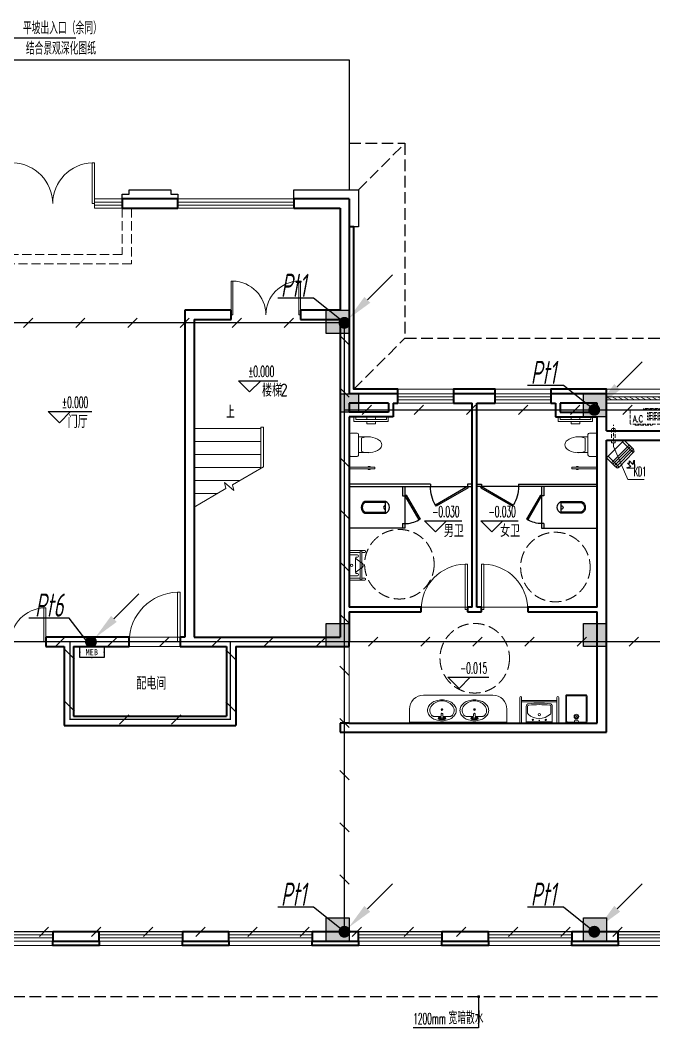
# Model space of a CAD drawing. Extents: x 491024 to 1725648, y 860327 to 1705161.
# Drawn here: x 891629 to 905302, y 1135584 to 1157312 of the extents above; entities that cross this region are included whole.
import ezdxf
from ezdxf.enums import TextEntityAlignment as Align

# ---------------------------------------------------------------- set-up
doc = ezdxf.new("R2010")
doc.units = 0
doc.header["$LTSCALE"] = 1000
doc.header["$MEASUREMENT"] = 0
for name, pattern in [('__DASH', [0.35, 0.25, -0.1]), ('CENTER2', [1.125, 0.75, -0.125, 0.125, -0.125]), ('DASH', [0.35, 0.25, -0.1]), ('HIDDEN', [0.375, 0.25, -0.125])]:
    doc.linetypes.add(name, pattern=pattern)
for name, color, linetype in [('!!电气', 1, 'Continuous'), ('1-照明设备', 3, 'Continuous'), ('A-AC', 8, 'Continuous'), ('A-EQPM-MECH', 8, 'Continuous'), ('DIM-照明', 3, 'Continuous'), ('DIM_ELEV', 8, 'Continuous'), ('DIM_LEAD', 8, 'Continuous'), ('DIM_SYMB', 8, 'Continuous'), ('LWIRE', 4, 'Continuous'), ('PUB_TEXT', 8, 'Continuous'), ('S-COLU-HATCH', 8, 'Continuous'), ('S-COLU-LINE1', 8, 'Continuous'), ('SHTLN', 4, 'Continuous'), ('WIRE-接地', 2, 'Continuous'), ('卫生间', 8, 'Continuous'), ('平面线脚', 8, 'Continuous'), ('洁具', 8, 'Continuous')]:
    doc.layers.add(name, color=color, linetype=linetype)
for name, color, linetype, lineweight in [('LVTRY', 8, 'Continuous', 13), ('STAIR', 8, 'Continuous', 18), ('WALL', 8, 'Continuous', 40), ('WINDOW', 8, 'Continuous', 15), ('平面-看线', 8, 'Continuous', 15), ('平面-空调室内机', 8, 'Continuous', 9), ('平面-空调预留孔', 8, 'Continuous', 15)]:
    doc.layers.add(name, color=color, linetype=linetype, lineweight=lineweight)
doc.styles.add('_TCH_DIM', font='SIMPLEX.shx', dxfattribs={"width": 0.7, "bigfont": 'GBCBIG.shx'})
doc.styles.add('_TCH_LABEL', font='simhei.ttf')
doc.styles.add('_TEL_DIM', font='SIMPLEX', dxfattribs={"width": 0.8, "height": 3.5, "bigfont": 'HZTXT'})
doc.styles.add('DIM_FONT', font='SIMPLEX.shx', dxfattribs={"width": 0.56})
doc.styles.add('HZTXT', font='gbeitc.shx', dxfattribs={"width": 0.8, "height": 400, "bigfont": 'hztxt.shx'})
doc.styles.get("Standard").update_dxf_attribs({"font": 'gbenor.shx', "bigfont": 'gbcbig.shx'})

# ---------------------------------------------------------------- blocks, each defined once
blk = doc.blocks.new('A$C752800CC')
at = {"layer": 'LVTRY'}
for p, q in [((380, 0), (820, 0)), ((1082, 0), (1082, -549)), ((1122, 0), (1122, -549)), ((0, -100), (95, -100)), ((0, -140), (55, -140)), ((55, -140), (55, -800)), ((95, -100), (95, -840)), ((350, -170), (350, -30)), ((820, -200), (380, -200)), ((430, -200), (430, -430)), ((770, -200), (770, -430)), ((850, -30), (850, -170)), ((0, -377), (55, -377)), ((95, -377), (150, -377)), ((150, -377), (150, -562)), ((740, -260), (460, -260)), ((1072, -409), (1082, -409)), ((1072, -409), (1072, -449)), ((1122, -409), (1132, -409)), ((1132, -409), (1132, -449)), ((0, -562), (55, -562)), ((95, -562), (150, -562)), ((1072, -449), (1082, -449)), ((1082, -549), (1122, -549)), ((1122, -449), (1132, -449)), ((0, -800), (55, -800)), ((0, -840), (95, -840))]:
    blk.add_line(p, q, dxfattribs=at)
for centre, radius, start, end in [((380, -30), 30, 90, 180), ((820, -30), 30, 0, 90), ((380, -170), 30, 180, 270), ((820, -170), 30, 270, 0), ((827, -412), 398, 157.4505, 216.6381), ((373, -412), 398, 323.3619, 22.5495), ((600, -589), 110, 213.4509, 326.5491)]:
    blk.add_arc(centre, radius, start, end, dxfattribs=at)
at = {"layer": 'LVTRY', "style": 'DIM_FONT', "text_generation_flag": 4, "width": 0.8, "flags": 9}
for tag in ['YSIZE', 'XSIZE']:
    blk.add_attdef(tag, (600, 0), '', height=0.5, rotation=180, dxfattribs=at)
blk = doc.blocks.new('BFBFGBVDVD')
at = {"layer": '洁具', "color": 1}
for p, q in [((1180497, 1092194), (1180597, 1092194)), ((1183147, 1092144), (1180497, 1092144)), ((1180582, 1092118), (1180597, 1092144)), ((1180582, 1092118), (1181275, 1091718)), ((1180597, 1092194), (1180597, 1092144)), ((1180597, 1092144), (1181290, 1091744)), ((1181397, 1092194), (1181397, 1092144)), ((1181397, 1092194), (1183147, 1092194)), ((1181275, 1091718), (1181290, 1091744))]:
    blk.add_line(p, q, dxfattribs=at)
blk.add_arc((1180597, 1092144), 800, 330, 0, dxfattribs=at)
at = {"ltscale": 0.5, "rotation": 270}
blk.add_blockref('A$C752800CC', (1183147, 1093644), dxfattribs=at)
blk = doc.blocks.new('cssd')
at = {"layer": '洁具', "color": 1}
for p, q in [((8184438, -430268), (8184958, -429968)), ((8184958, -429968), (8184973, -429994)), ((8184453, -430294), (8184973, -429994)), ((8184253, -431494), (8184253, -430294)), ((8184253, -430294), (8185153, -430294)), ((8184253, -430344), (8184453, -430344)), ((8184438, -430268), (8184453, -430294)), ((8184453, -430344), (8184453, -430294)), ((8185053, -430344), (8185053, -430294)), ((8185053, -430344), (8185153, -430344)), ((8185153, -430294), (8185153, -431494)), ((8184578, -430710), (8184578, -431162)), ((8184808, -430715), (8184598, -430715)), ((8184598, -430715), (8184598, -431156)), ((8184808, -431156), (8184808, -430715)), ((8184828, -431162), (8184828, -430710)), ((8184253, -431494), (8185153, -431494))]:
    blk.add_line(p, q, dxfattribs=at)
for centre, radius, start, end in [((8184453, -430294), 600, 0, 30), ((8184703, -430762), 135, 22.3551, 157.6449), ((8184703, -430715), 40, 180, 0), ((8184703, -431094), 142, 208.5105, 331.4895), ((8184703, -431094), 122, 210.8078, 329.1922)]:
    blk.add_arc(centre, radius, start, end, dxfattribs=at)
blk = doc.blocks.new('FGFGFNBFNB')
at = {"layer": '洁具', "color": 1}
for p, q in [((1179497, 1092194), (1177797, 1092194)), ((1177797, 1092144), (1180397, 1092144)), ((1179497, 1092194), (1179497, 1092144)), ((1180297, 1092144), (1179604, 1091744)), ((1180312, 1092118), (1179619, 1091718)), ((1180297, 1092194), (1180297, 1092144)), ((1180397, 1092194), (1180297, 1092194)), ((1180312, 1092118), (1180297, 1092144)), ((1179619, 1091718), (1179604, 1091744))]:
    blk.add_line(p, q, dxfattribs=at)
blk.add_arc((1180297, 1092144), 800, 180, 210, dxfattribs=at)
at = {"ltscale": 0.5, "xscale": -1, "rotation": 90}
blk.add_blockref('A$C752800CC', (1177797, 1093644), dxfattribs=at)
blk = doc.blocks.new('小便斗_01')
for p, q in [((175, 225), (0, 225)), ((0, 225), (0, -225)), ((137.5, -150), (137.5, 150)), ((150, 175), (175, 175)), ((287.5, 37.5), (150, 137.5)), ((150, -137.5), (287.5, -37.5)), ((175, -175), (150, -175)), ((0, -225), (175, -225))]:
    blk.add_line(p, q)
blk.add_circle((50, 0), 25)
for centre, radius, start, end in [((175, 200), 25, 270, 90), ((156.25, 156.25), 19.76, 108.434949, 251.565051), ((237.5, 0), 62.5, 323.130102, 36.869898), ((156.25, -156.25), 19.76, 108.434949, 251.565051), ((175, -200), 25, 270, 90)]:
    blk.add_arc(centre, radius, start, end)
blk = doc.blocks.new('A$C58953B22')
at = {"layer": 'LVTRY'}
for p, q in [((-332, 320, 0), (0, 320)), ((-332, 280, 0), (-269, 280, 0)), ((-269, -305, 0), (-269, 305, 0)), ((-234, 305, 0), (-234, -305, 0)), ((-234, 280, 0), (0, 280)), ((-332, -280, 0), (-269, -280, 0)), ((-332, -320, 0), (0, -320)), ((-234, -280, 0), (0, -280))]:
    blk.add_line(p, q, dxfattribs=at)
for centre, radius, start, end in [((-332, 300, 0), 20, 89.9994, 269.9994), ((-252, 302, 0), 17.7, 8.7974, 171.2026), ((-332, -300, 0), 20, 89.9994, 269.9994), ((-252, -302, 0), 17.7, 188.7974, 351.2026)]:
    blk.add_arc(centre, radius, start, end, dxfattribs=at)
at = {"layer": 'LVTRY', "xscale": -1}
blk.add_blockref('小便斗_01', (0, 0), dxfattribs=at)
blk = doc.blocks.new('_LV1')
for p, q in [((-280, 0), (280, 0)), ((-280, 0), (-280, -361)), ((280, 0), (280, -361)), ((-280, -29), (280, -29)), ((-251, -356), (-251, -214)), ((0, -29), (-90, -29)), ((-90, -29), (90, -29)), ((251, -356), (251, -215))]:
    blk.add_line(p, q)
for centre, radius in [((-139, -69), 15), ((1, -182), 24.9), ((0, -57), 8), ((139, -69), 15)]:
    blk.add_circle(centre, radius)
for centre, radius, start, end in [((-223, -214), 28, 133.1543, 180), ((0, -452), 354, 46.7581, 133.1543), ((223, -215), 28, 0, 46.7581), ((-224, -361), 56, 180, 263.481), ((-223, -356), 28, 180, 263.4984), ((0, 1600), 2029, 263.481, 276.519), ((0, 1600), 1997, 263.4984, 276.5122), ((223, -356), 28, 276.5122, 0), ((224, -361), 56, 276.519, 0)]:
    blk.add_arc(centre, radius, start, end)
blk = doc.blocks.new('A$C549C535F')
at = {"layer": 'LVTRY'}
for p, q in [((0, 0), (-550, 0)), ((0, -40), (-550, -40)), ((-485, -800), (-485, -40)), ((-455, -800), (-455, -40)), ((0, -800), (-550, -800)), ((0, -840), (-550, -840))]:
    blk.add_line(p, q, dxfattribs=at)
for centre in [(-550, -20), (-550, -820)]:
    blk.add_arc(centre, 20, 89.9994, 269.9994, dxfattribs=at)
at = {"layer": 'LVTRY', "extrusion": (0, 0, -1), "zscale": -1, "rotation": 90}
blk.add_blockref('_LV1', (0, -420), dxfattribs=at)
blk = doc.blocks.new('QER5Y5WE3')
for p, q in [((-194, 188), (-1, 388)), ((72, 389), (-156, 153)), ((292, -73), (-90, 296)), ((321, -43), (-61, 326)), ((360, -17), (-29, 359)), ((389, 14), (0, 389)), ((72, 389), (387, 86)), ((236, 408), (404, 419)), ((326, 383), (236, 408)), ((326, 383), (253, 308)), ((297, 307), (253, 308)), ((299, 264), (297, 307)), ((372, 340), (299, 264)), ((399, 251), (372, 340)), ((399, 251), (404, 419)), ((194, -188), (-194, 188)), ((387, 86), (159, -151)), ((388, 13), (194, -188))]:
    blk.add_line(p, q)
for centre, start, end in [((36, 352), 46.0154, 136.0154), ((351, 49), 316.0154, 46.0154)]:
    blk.add_arc(centre, 51.3, start, end)
blk = doc.blocks.new('gsergvr')
at = {"layer": '平面-空调预留孔', "linetype": 'DASH', "ltscale": 0.3}
for p, q in [((34075, 17176), (34075, 17166)), ((34448, 17166), (34448, 17176)), ((34085, 17156), (34438, 17156))]:
    blk.add_line(p, q, dxfattribs=at)
blk.add_lwpolyline([(34729, 17176), (33989, 17176, -0.414214), (33969, 17196), (33969, 17466, -0.414214), (33989, 17486), (34729, 17486, -0.414214), (34749, 17466), (34749, 17196, -0.414214)], format="xyb", close=True, dxfattribs=at)
for points in [[(34679, 17515), (34260, 17515), (34260, 17500), (34679, 17500)], [(34658, 17428), (34343, 17428), (34343, 17399), (34658, 17399)], [(34658, 17362), (34343, 17362), (34343, 17333), (34658, 17333)], [(34658, 17296), (34343, 17296), (34343, 17267), (34658, 17267)]]:
    blk.add_lwpolyline(points, close=True, dxfattribs=at)
for centre, start, end in [((34085, 17166), 180, 270), ((34438, 17166), 270, 0)]:
    blk.add_arc(centre, 10, start, end, dxfattribs=at)
at = {"layer": '平面-空调预留孔', "linetype": 'DASH', "ltscale": 0.3, "style": '_TCH_DIM', "width": 0.705882}
blk.add_text('A.C', height=146.9, dxfattribs=at).set_placement((34028, 17216))
blk = doc.blocks.new('dongkong')
at = {"layer": '平面-空调预留孔', "linetype": 'HIDDEN', "ltscale": 0.3}
for p, q in [((-603836, 210821), (-603836, 210511)), ((-603836, 210821), (-603756, 210821)), ((-603796, 210900), (-603796, 210431)), ((-603756, 210821), (-603756, 210511))]:
    blk.add_line(p, q, dxfattribs=at)
blk.add_lwpolyline([(-603756, 210511), (-603836, 210511)], dxfattribs=at)
blk = doc.blocks.new('rewerwer')
at = {"layer": 'S-COLU-HATCH'}
h = blk.add_hatch(color=256, dxfattribs=at)
h.dxf.hatch_style = 1
h.paths.add_polyline_path([(1326788, 1151056), (1327288, 1151056), (1327288, 1150556), (1326788, 1150556)])
h = blk.add_hatch(color=256, dxfattribs=at)
h.dxf.hatch_style = 1
h.paths.add_polyline_path([(1327088, 1149256), (1327488, 1149256), (1327488, 1148856), (1327088, 1148856)])
h = blk.add_hatch(color=256, dxfattribs=at)
h.dxf.hatch_style = 1
h.paths.add_polyline_path([(1332338, 1149256), (1332838, 1149256), (1332838, 1148756), (1332338, 1148756)])
h = blk.add_hatch(color=256, dxfattribs=at)
h.dxf.hatch_style = 1
h.paths.add_polyline_path([(1326788, 1144306), (1327288, 1144306), (1327288, 1143806), (1326788, 1143806)])
h = blk.add_hatch(color=256, dxfattribs=at)
h.dxf.hatch_style = 1
h.paths.add_polyline_path([(1326788, 1144306), (1327288, 1144306), (1327288, 1143806), (1326788, 1143806)])
h = blk.add_hatch(color=256, dxfattribs=at)
h.dxf.hatch_style = 1
h.paths.add_polyline_path([(1332338, 1144306), (1332838, 1144306), (1332838, 1143806), (1332338, 1143806)])
h = blk.add_hatch(color=256, dxfattribs=at)
h.dxf.hatch_style = 1
h.paths.add_polyline_path([(1326788, 1137956), (1327288, 1137956), (1327288, 1137456), (1326788, 1137456)])
h = blk.add_hatch(color=256, dxfattribs=at)
h.dxf.hatch_style = 1
h.paths.add_polyline_path([(1332338, 1137956), (1332838, 1137956), (1332838, 1137456), (1332338, 1137456)])
at = {"layer": 'S-COLU-LINE1'}
for points in [[(1326788, 1151056), (1327288, 1151056), (1327288, 1150556), (1326788, 1150556)], [(1327088, 1149256), (1327488, 1149256), (1327488, 1148856), (1327088, 1148856)], [(1332338, 1149256), (1332838, 1149256), (1332838, 1148756), (1332338, 1148756)], [(1326788, 1144306), (1327288, 1144306), (1327288, 1143806), (1326788, 1143806)], [(1326788, 1144306), (1327288, 1144306), (1327288, 1143806), (1326788, 1143806)], [(1332338, 1144306), (1332838, 1144306), (1332838, 1143806), (1332338, 1143806)], [(1326788, 1137956), (1327288, 1137956), (1327288, 1137456), (1326788, 1137456)], [(1332338, 1137956), (1332838, 1137956), (1332838, 1137456), (1332338, 1137456)]]:
    blk.add_lwpolyline(points, close=True, dxfattribs=at)
blk = doc.blocks.new('$DorLib2D$00000002')
for p, q in [((-0.5, 0), (-0.5, 0.4875)), ((-0.475, 0.4875), (-0.5, 0.4875)), ((-0.475, 0), (-0.475, 0.4875)), ((0.475, 0), (0.475, 0.4875)), ((0.475, 0.4875), (0.5, 0.4875)), ((0.5, 0), (0.5, 0.4875)), ((-0.5, 0), (-0.475, 0)), ((0.5, 0), (0.475, 0))]:
    blk.add_line(p, q)
at = {"lineweight": 13}
for centre, start, end in [((-0.4875, 0), 0, 88.53072), ((0.4875, 0), 91.46928, 180)]:
    blk.add_arc(centre, 0.4875, start, end, dxfattribs=at)
blk = doc.blocks.new('$WINLIB2D$00000001')
at = {"color": 0}
for points in [[(-0.5, 0.5), (-0.5, -0.5)], [(-0.5, 0.5), (0.5, 0.5)], [(0.5, -0.5), (0.5, 0.5)], [(0.5, 0.1667), (-0.5, 0.1667)], [(0.5, -0.1667), (-0.5, -0.1667)], [(-0.5, -0.5), (0.5, -0.5)]]:
    blk.add_lwpolyline(points, dxfattribs=at)
blk = doc.blocks.new('$DorLib2D$00000001')
for p, q in [((0.45, 0.975), (0.5, 0.975)), ((0.45, 0), (0.45, 0.975)), ((0.5, 0), (0.5, 0.975)), ((0.5, 0), (0.45, 0))]:
    blk.add_line(p, q)
at = {"lineweight": 13}
blk.add_arc((0.475, 0), 0.975, 91.4693, 180, dxfattribs=at)
blk = doc.blocks.new('$WINLIB2D$00000039')
at = {"color": 0}
for points in [[(-0.5, 0.5), (-0.5, -0.5)], [(0.5, 0.5), (-0.5, 0.5)], [(0.5, -0.5), (0.5, 0.5)], [(-0.5, 0.167), (0.5, 0.167)], [(-0.384, -0.167), (-0.448, 0.167)], [(-0.316, -0.167), (-0.38, 0.167)], [(-0.248, -0.167), (-0.312, 0.167)], [(-0.18, -0.167), (-0.244, 0.167)], [(-0.112, -0.167), (-0.176, 0.167)], [(-0.044, -0.167), (-0.108, 0.167)], [(0.024, -0.167), (-0.04, 0.167)], [(0.092, -0.167), (0.028, 0.167)], [(0.16, -0.167), (0.096, 0.167)], [(0.228, -0.167), (0.164, 0.167)], [(0.296, -0.167), (0.232, 0.167)], [(0.364, -0.167), (0.3, 0.167)], [(0.432, -0.167), (0.368, 0.167)], [(0.5, -0.167), (0.436, 0.167)], [(-0.452, -0.167), (-0.5, 0.084)], [(-0.5, -0.167), (0.5, -0.167)], [(0.5, -0.5), (-0.5, -0.5)]]:
    blk.add_lwpolyline(points, dxfattribs=at)
blk = doc.blocks.new('$lvtry$00000187')
at = {"color": 0}
for p, q in [((-285, -420, 0), (-285, -40, 0)), ((-265, -20, 0), (265, -20, 0)), ((285, -180, 0), (245, -198, 0)), ((245, -198, 0), (245, -263, 0)), ((285, -40, 0), (285, -420, 0)), ((245, -263, 0), (285, -280, 0)), ((265, -440, 0), (-265, -440, 0))]:
    blk.add_line(p, q, dxfattribs=at)
at = {"color": 0, "elevation": 0}
blk.add_lwpolyline([(305, -430, -0.414214), (275, -460), (-275, -460, -0.414214), (-305, -430), (-305, -30, -0.414214), (-275, 0), (275, 0, -0.414214), (305, -30)], format="xyb", close=True, dxfattribs=at)
at = {"color": 0}
for radius in [50, 32.5]:
    blk.add_circle((165, -230, 0), radius, dxfattribs=at)
for centre, start, end in [((-265, -40, 0), 90, 180), ((265, -40, 0), 0, 90), ((-265, -420, 0), 180, 270), ((265, -420, 0), 270, 0)]:
    blk.add_arc(centre, 20, start, end, dxfattribs=at)
for p in [(0, 0, 0), (165, -230, 0)]:
    blk.add_point(p, dxfattribs=at)
blk = doc.blocks.new('$lvtry$00000196')
at = {"color": 0}
for points in [[(219, -385, 0.106486), (289, -308, 0.130324), (310, -225, 0.130324), (289, -143, 0.106486), (219, -66, 0.084172), (123, -18, 0.073176), (0, 0, 0.073176), (-123, -18, 0.084172), (-219, -66, 0.106486), (-289, -143, 0.130324), (-310, -225, 0.130324), (-289, -308, 0.106486), (-219, -385, 0.084172), (-123, -433, 0.073176), (0, -451, 0.073176), (123, -433, 0.084172)], [(-22, -44), (-17, -142, 1), (21, -142), (26, -44, 0.493794)]]:
    blk.add_lwpolyline(points, format="xyb", close=True, dxfattribs=at)
for points in [[(-218, -329, -0.467303), (-199, -103, -0.154885), (-179, -96), (-17, -96, -0.154885)], [(21, -96), (183, -96, -0.154885), (203, -103, -0.467303), (222, -329, -0.210278), (2, -430, -0.210278), (-218, -329, -0.467303)]]:
    blk.add_lwpolyline(points, format="xyb", dxfattribs=at)
for points in [[(-52, -25), (56, -25)], [(-52, -78), (-20, -78)], [(24, -78), (56, -78)]]:
    blk.add_lwpolyline(points, dxfattribs=at)
for centre, radius in [((-52, -52), 19.4), ((-52, -52), 12.6), ((56, -52), 19.4), ((56, -52), 12.6), ((2, -241), 19.7), ((2, -241), 14.7)]:
    blk.add_circle(centre, radius, dxfattribs=at)
for centre, start, end in [((-52, -52), 90, 270), ((56, -52), 270, 90)]:
    blk.add_arc(centre, 26.5, start, end, dxfattribs=at)
for p in [(2, -62), (2, -241)]:
    blk.add_point(p, dxfattribs=at)
blk = doc.blocks.new('SDFSDFGSDFGSDFHG')
at = {"layer": 'A-EQPM-MECH', "color": 8}
blk.add_lwpolyline([(1293087.7, 1153656.1), (1293087.7, 1156456.1), (1327287.7, 1156456.1), (1327287.7, 1153656.1)], dxfattribs=at)
at = {"layer": 'DIM_ELEV', "color": 8}
for p, q in [((1325137.1, 1149297.8), (1324897.1, 1149537.8)), ((1324897.1, 1149537.8), (1325745.4, 1149537.8)), ((1325137.1, 1149297.8), (1325377.1, 1149537.8)), ((1321033.9, 1148630.9), (1320793.9, 1148870.9)), ((1320793.9, 1148870.9), (1321729.2, 1148870.9)), ((1321033.9, 1148630.9), (1321273.9, 1148870.9)), ((1329147.4, 1146277), (1328907.4, 1146517)), ((1328907.4, 1146517), (1329718.9, 1146517)), ((1329147.4, 1146277), (1329387.4, 1146517)), ((1330363.3, 1146277), (1330123.3, 1146517)), ((1330123.3, 1146517), (1330934.7, 1146517)), ((1330363.3, 1146277), (1330603.3, 1146517)), ((1329654.9, 1142903.1), (1329414.9, 1143143.1)), ((1329414.9, 1143143.1), (1330297.4, 1143143.1)), ((1329654.9, 1142903.1), (1329894.9, 1143143.1))]:
    blk.add_line(p, q, dxfattribs=at)
at = {"layer": 'DIM_LEAD', "color": 8}
for p, q in [((1319973.9, 1156928.3), (1321386.9, 1156928.3)), ((1330079, 1136256.1), (1330079, 1135583.9)), ((1330079, 1136256.1), (1330079, 1135583.9)), ((1330079, 1136256.1), (1330079, 1135583.9)), ((1330079, 1136256.1), (1330079, 1135583.9)), ((1330079, 1135583.9), (1328666.1, 1135583.9))]:
    blk.add_line(p, q, dxfattribs=at)
at = {"layer": 'DIM_LEAD', "color": 8, "const_width": 32}
blk.add_lwpolyline([(1330079, 1136272.1, 1), (1330079, 1136240.1, 1)], format="xyb", close=True, dxfattribs=at)
blk.add_lwpolyline([(1330079, 1136272.1, 1), (1330079, 1136240.1, 1)], format="xyb", close=True, dxfattribs=at)
blk.add_lwpolyline([(1330079, 1136272.1, 1), (1330079, 1136240.1, 1)], format="xyb", close=True, dxfattribs=at)
blk.add_lwpolyline([(1330079, 1136272.1, 1), (1330079, 1136240.1, 1)], format="xyb", close=True, dxfattribs=at)
at = {"layer": 'DIM_SYMB', "color": 8}
blk.add_lwpolyline([(1324687.7, 1148646.1, 0, 0, 0), (1324687.7, 1147626.1, 64, 0, 0), (1324687.7, 1147386.1, 0, 0, 0)], format="xyseb", dxfattribs=at)
at = {"layer": 'LVTRY', "color": 8}
blk.add_lwpolyline([(1330687.7, 1142156.1), (1328587.7, 1142156.1), (1328587.7, 1142456.1, -0.4142136), (1328887.7, 1142756.1), (1330387.7, 1142756.1, -0.4142136), (1330687.7, 1142456.1)], format="xyb", close=True, dxfattribs=at)
blk.add_lwpolyline([(1330687.7, 1142156.1), (1328587.7, 1142156.1), (1328587.7, 1142176.1), (1330687.7, 1142176.1)], close=True, dxfattribs=at)
at = {"layer": 'STAIR', "color": 8}
for p, q in [((1325377.7, 1148536.1), (1325377.7, 1147644.5)), ((1325437.7, 1148536.1), (1325377.7, 1148536.1)), ((1325437.7, 1148536.1), (1325437.7, 1147679.2)), ((1323937.7, 1148506.1), (1323937.7, 1146813.1)), ((1325377.7, 1148506.1), (1323937.7, 1148506.1)), ((1325437.7, 1148506.1), (1325437.7, 1147679.2)), ((1325377.7, 1148226.1), (1323937.7, 1148226.1)), ((1325377.7, 1147946.1), (1323937.7, 1147946.1)), ((1325377.7, 1147666.1), (1323937.7, 1147666.1)), ((1324765.5, 1147291.1), (1325437.7, 1147679.2)), ((1324930.2, 1147386.1), (1323937.7, 1147386.1)), ((1324627.2, 1147211.2), (1324592.2, 1147341.6)), ((1324592.2, 1147341.6), (1324798.3, 1147168.7)), ((1324798.3, 1147168.7), (1324765.5, 1147291.1)), ((1323937.7, 1146813.1), (1324627.2, 1147211.2)), ((1324445.2, 1147106.1), (1323937.7, 1147106.1)), ((1323960.2, 1146826.1), (1323937.7, 1146826.1))]:
    blk.add_line(p, q, dxfattribs=at)
at = {"layer": 'STAIR', "color": 8, "linetype": '__DASH'}
for centre in [(1328368.4, 1145580), (1331734.4, 1145519.7), (1329994.4, 1143552.9)]:
    blk.add_circle(centre, 750, dxfattribs=at)
at = {"layer": 'WALL', "color": 8}
for p, q in [((1323587.7, 1153456.1), (1322387.7, 1153456.1)), ((1322387.7, 1153456.1), (1322387.7, 1153256.1)), ((1323587.7, 1153256.1), (1323587.7, 1153456.1)), ((1327287.7, 1153456.1), (1326087.7, 1153456.1)), ((1326087.7, 1153456.1), (1326087.7, 1153256.1)), ((1327287.7, 1153456.1), (1327287.7, 1150956.1)), ((1322387.7, 1153256.1), (1323587.7, 1153256.1)), ((1326087.7, 1153256.1), (1327087.7, 1153256.1)), ((1327087.7, 1153256.1), (1327087.7, 1151056.1)), ((1323737.7, 1151056.1), (1323737.7, 1144006.1)), ((1324737.7, 1151056.1), (1323737.7, 1151056.1)), ((1324737.7, 1150856.1), (1324737.7, 1151056.1)), ((1327087.7, 1151056.1), (1326237.7, 1151056.1)), ((1326237.7, 1151056.1), (1326237.7, 1150856.1)), ((1327287.7, 1150956.1), (1327287.7, 1149256.1)), ((1323937.7, 1150856.1), (1323937.7, 1144006.1)), ((1323937.7, 1150856.1), (1324737.7, 1150856.1)), ((1326237.7, 1150856.1), (1327087.7, 1150856.1)), ((1327087.7, 1150856.1), (1327087.7, 1149156.1)), ((1328137.2, 1149256.1), (1327287.7, 1149256.1)), ((1328337.2, 1149256.1), (1328137.2, 1149256.1)), ((1328337.2, 1149056.1), (1328337.2, 1149256.1)), ((1330037.7, 1149256.1), (1329537.2, 1149256.1)), ((1329537.2, 1149256.1), (1329537.2, 1149056.1)), ((1330437.7, 1149256.1), (1330037.7, 1149256.1)), ((1330437.7, 1149056.1), (1330437.7, 1149256.1)), ((1331838.1, 1149256.1), (1331637.7, 1149256.1)), ((1331637.7, 1149256.1), (1331637.7, 1149056.1)), ((1332737.7, 1149256.1), (1331838.1, 1149256.1)), ((1332837.7, 1149256.1), (1332737.7, 1149256.1)), ((1332837.7, 1149056.1), (1332837.7, 1149256.1)), ((1327087.7, 1149156.1), (1327087.7, 1148856.1)), ((1327287.7, 1149056.1), (1327287.7, 1148856.1)), ((1328137.2, 1149056.1), (1327287.7, 1149056.1)), ((1328137.2, 1149056.1), (1328137.2, 1148856.1)), ((1328237.2, 1149056.1), (1328337.2, 1149056.1)), ((1328237.2, 1149056.1), (1328237.2, 1148756.1)), ((1329537.2, 1149056.1), (1329937.7, 1149056.1)), ((1329937.7, 1144656.1), (1329937.7, 1149056.1)), ((1330037.7, 1144656.1), (1330037.7, 1149056.1)), ((1330037.7, 1149056.1), (1330437.7, 1149056.1)), ((1331637.7, 1149056.1), (1331738.1, 1149056.1)), ((1331738.1, 1149056.1), (1331738.1, 1148756.1)), ((1331838.1, 1149056.1), (1331838.1, 1148856.1)), ((1332637.7, 1149056.1), (1331838.1, 1149056.1)), ((1332637.7, 1148856.1), (1332637.7, 1149056.1)), ((1332837.7, 1148856.1), (1332837.7, 1149056.1)), ((1327087.7, 1148856.1), (1327087.7, 1144656.1)), ((1328137.2, 1148856.1), (1327287.7, 1148856.1)), ((1327287.7, 1148756.1), (1327287.7, 1144656.1)), ((1328237.2, 1148756.1), (1327287.7, 1148756.1)), ((1331738.1, 1148756.1), (1332637.7, 1148756.1)), ((1331838.1, 1148856.1), (1332637.7, 1148856.1)), ((1332637.7, 1148356.1), (1332637.7, 1148756.1)), ((1332837.7, 1148456.1), (1332837.7, 1148856.1)), ((1332637.7, 1144656.1), (1332637.7, 1148356.1)), ((1332837.7, 1148456.1), (1334637.7, 1148456.1)), ((1332837.7, 1144656.1), (1332837.7, 1148256.1)), ((1332837.7, 1148256.1), (1334837.7, 1148256.1)), ((1327087.7, 1144656.1), (1327087.7, 1144006.1)), ((1328837.7, 1144656.1), (1327287.7, 1144656.1)), ((1328837.7, 1144556.1), (1328837.7, 1144656.1)), ((1329937.7, 1144656.1), (1329837.7, 1144656.1)), ((1329837.7, 1144656.1), (1329837.7, 1144556.1)), ((1330137.7, 1144656.1), (1330037.7, 1144656.1)), ((1330137.7, 1144556.1), (1330137.7, 1144656.1)), ((1332637.7, 1144656.1), (1331137.7, 1144656.1)), ((1331137.7, 1144656.1), (1331137.7, 1144556.1)), ((1332837.7, 1141956.1), (1332837.7, 1144656.1)), ((1327287.7, 1144556.1), (1328837.7, 1144556.1)), ((1327287.7, 1144556.1), (1327287.7, 1143906.1)), ((1329837.7, 1144556.1), (1330037.7, 1144556.1)), ((1330037.7, 1144556.1), (1330137.7, 1144556.1)), ((1331137.7, 1144556.1), (1332637.7, 1144556.1)), ((1332637.7, 1142156.1), (1332637.7, 1144556.1)), ((1321237.7, 1144006.1), (1320738.1, 1144006.1)), ((1320738.1, 1144006.1), (1320738.1, 1143806.1)), ((1322537.7, 1144006.1), (1321237.7, 1144006.1)), ((1322537.7, 1143806.1), (1322537.7, 1144006.1)), ((1323737.7, 1144006.1), (1323637.7, 1144006.1)), ((1323637.7, 1144006.1), (1323637.7, 1143806.1)), ((1323937.7, 1144006.1), (1324737.7, 1144006.1)), ((1324737.7, 1144006.1), (1327087.7, 1144006.1)), ((1320738.1, 1143806.1), (1321137.7, 1143806.1)), ((1321137.7, 1143806.1), (1321137.7, 1142106.1)), ((1321337.7, 1143806.1), (1321337.7, 1142306.1)), ((1321337.7, 1143806.1), (1322537.7, 1143806.1)), ((1323637.7, 1143806.1), (1323837.7, 1143806.1)), ((1323837.7, 1143806.1), (1324637.7, 1143806.1)), ((1324637.7, 1143806.1), (1324637.7, 1142306.1)), ((1324837.7, 1143806.1), (1324837.7, 1142106.1)), ((1324837.7, 1143806.1), (1327087.7, 1143806.1)), ((1327087.7, 1143806.1), (1327287.7, 1143806.1)), ((1327287.7, 1143806.1), (1327287.7, 1143906.1)), ((1321337.7, 1142306.1), (1324637.7, 1142306.1)), ((1321137.7, 1142106.1), (1324837.7, 1142106.1)), ((1327287.7, 1142156.1), (1327087.7, 1142156.1)), ((1327087.7, 1142156.1), (1327087.7, 1141956.1)), ((1327287.7, 1142156.1), (1332637.7, 1142156.1)), ((1327087.7, 1141956.1), (1332837.7, 1141956.1)), ((1321887.7, 1137656.1), (1320887.7, 1137656.1)), ((1320887.7, 1137656.1), (1320887.7, 1137456.1)), ((1320887.7, 1137456.1), (1321887.7, 1137456.1)), ((1321887.7, 1137456.1), (1321887.7, 1137656.1)), ((1324687.7, 1137656.1), (1323687.7, 1137656.1)), ((1323687.7, 1137656.1), (1323687.7, 1137456.1)), ((1323687.7, 1137456.1), (1324687.7, 1137456.1)), ((1324687.7, 1137456.1), (1324687.7, 1137656.1)), ((1327487.7, 1137656.1), (1326487.7, 1137656.1)), ((1326487.7, 1137656.1), (1326487.7, 1137456.1)), ((1326487.7, 1137456.1), (1327487.7, 1137456.1)), ((1327487.7, 1137456.1), (1327487.7, 1137656.1)), ((1330287.7, 1137656.1), (1329287.7, 1137656.1)), ((1329287.7, 1137656.1), (1329287.7, 1137456.1)), ((1329287.7, 1137456.1), (1330287.7, 1137456.1)), ((1330287.7, 1137456.1), (1330287.7, 1137656.1)), ((1333087.7, 1137656.1), (1332087.7, 1137656.1)), ((1332087.7, 1137656.1), (1332087.7, 1137456.1)), ((1332087.7, 1137456.1), (1333087.7, 1137456.1)), ((1333087.7, 1137456.1), (1333087.7, 1137656.1))]:
    blk.add_line(p, q, dxfattribs=at)
for points in [[(1327387.7, 1152856.1), (1327287.7, 1152856.1)], [(1328337.2, 1149256.1), (1328337.2, 1149356.1), (1327387.7, 1149356.1), (1327387.7, 1152856.1)], [(1330437.7, 1149256.1), (1330437.7, 1149356.1), (1329537.2, 1149356.1), (1329537.2, 1149256.1)], [(1332837.7, 1149256.1), (1332837.7, 1149356.1), (1331637.7, 1149356.1), (1331637.7, 1149256.1)], [(1321887.7, 1137456.1), (1321887.7, 1137356.1), (1320887.7, 1137356.1), (1320887.7, 1137456.1)], [(1324687.7, 1137456.1), (1324687.7, 1137356.1), (1323687.7, 1137356.1), (1323687.7, 1137456.1)], [(1327487.7, 1137456.1), (1327487.7, 1137356.1), (1326487.7, 1137356.1), (1326487.7, 1137456.1)], [(1330287.7, 1137456.1), (1330287.7, 1137356.1), (1329287.7, 1137356.1), (1329287.7, 1137456.1)], [(1333087.7, 1137456.1), (1333087.7, 1137356.1), (1332087.7, 1137356.1), (1332087.7, 1137456.1)]]:
    blk.add_lwpolyline(points, dxfattribs=at)
at = {"layer": 'WINDOW', "color": 8}
for p, q in [((1329837.7, 1144656.1), (1328837.7, 1144656.1)), ((1331137.7, 1144656.1), (1330137.7, 1144656.1)), ((1322537.7, 1144006.1), (1323637.7, 1144006.1)), ((1322537.7, 1143806.1), (1323637.7, 1143806.1)), ((1327287.7, 1143806.1, 800), (1327287.7, 1142156.1, 800))]:
    blk.add_line(p, q, dxfattribs=at)
at = {"layer": 'WINDOW', "color": 8, "linetype": 'DASH'}
for p, q in [((1327287.7, 1143806.1), (1327087.7, 1143806.1)), ((1327087.7, 1142156.1), (1327287.7, 1142156.1))]:
    blk.add_line(p, q, dxfattribs=at)
at = {"layer": '卫生间', "color": 8, "linetype": 'DASH'}
for points in [[(1327287.7, 1154656.1), (1328487.7, 1154656.1), (1328487.7, 1150456.1), (1335837.7, 1150457.1)], [(1327487.7, 1153656.1), (1328487.7, 1154656.1)], [(1327387.7, 1149356.1), (1328487.7, 1150456.1)], [(1365087.7, 1136256.1), (1315937.3, 1136256.1)]]:
    blk.add_lwpolyline(points, dxfattribs=at)
at = {"layer": '平面-看线', "color": 8, "linetype": 'DASH', "ltscale": 0.8}
for points in [[(1322587.7, 1153256.1), (1322587.7, 1152056.6), (1318837.7, 1152056.6)], [(1322387.7, 1153256.1), (1322387.7, 1152256.6), (1318837.7, 1152256.6)]]:
    blk.add_lwpolyline(points, dxfattribs=at)
at = {"layer": '平面-看线', "color": 8}
for points in [[(1328337.2, 1149356.1), (1329537.2, 1149356.1)], [(1330437.7, 1149356.1), (1331637.7, 1149356.1)], [(1332837.7, 1149356.1), (1334637.7, 1149356.1)], [(1319087.7, 1137356.1), (1320887.7, 1137356.1)], [(1321887.7, 1137356.1), (1323687.7, 1137356.1)], [(1324687.7, 1137356.1), (1326487.7, 1137356.1)], [(1327487.7, 1137356.1), (1329287.7, 1137356.1)], [(1330287.7, 1137356.1), (1332087.7, 1137356.1)], [(1333087.7, 1137356.1), (1334887.7, 1137356.1)]]:
    blk.add_lwpolyline(points, dxfattribs=at)
at = {"layer": '平面-空调预留孔', "color": 8}
for p, q in [((1332987.7, 1148117.1), (1333297.3, 1147410.6)), ((1332987.7, 1148117.1), (1333297.3, 1147410.6)), ((1332987.7, 1148117.1), (1333297.3, 1147410.6)), ((1332987.7, 1148117.1), (1333297.3, 1147410.6)), ((1333297.3, 1147410.6), (1333652, 1147410.6))]:
    blk.add_line(p, q, dxfattribs=at)
at = {"layer": '平面线脚', "color": 8}
for points in [[(1322387.7, 1153456.1), (1322387.7, 1153556.1), (1322537.7, 1153556.1), (1322537.7, 1153656.1), (1323437.7, 1153656.1), (1323437.7, 1153556.1), (1323587.7, 1153556.1), (1323587.7, 1153456.1)], [(1326087.7, 1153456.1), (1326087.7, 1153656.1), (1327487.7, 1153656.1), (1327487.7, 1152856.1), (1327287.7, 1152856.1)]]:
    blk.add_lwpolyline(points, dxfattribs=at)
at = {"color": 8, "xscale": -1}
for name in ['BFBFGBVDVD', 'FGFGFNBFNB']:
    blk.add_blockref(name, (2510434.8, 55112.5), dxfattribs=at)
at = {"color": 8}
for name, p, rotation in [('A$C58953B22', (1327287.7, 1145556.4), 180), ('A$C549C535F', (1331806.8, 1142156.1), 270)]:
    blk.add_blockref(name, p, dxfattribs=dict(at, rotation=rotation))
at = {"layer": 'A-AC', "color": 8, "linetype": 'ByBlock', "rotation": 268.9846063388433}
blk.add_blockref('QER5Y5WE3', (1333028.6, 1148065.2), dxfattribs=at)
at = {"layer": 'LVTRY', "color": 8, "rotation": 269.9999999966305}
blk.add_blockref('$lvtry$00000187', (1332417.7, 1142461.1), dxfattribs=at)
at = {"layer": 'LVTRY', "color": 8, "yscale": -1, "rotation": 359.9999999966305}
for p in [(1329285.8, 1142204.5), (1329985.8, 1142204.5)]:
    blk.add_blockref('$lvtry$00000196', p, dxfattribs=at)
at = {"layer": 'S-COLU-LINE1', "color": 8}
blk.add_blockref('rewerwer', (0, 0), dxfattribs=at)
at = {"layer": 'WINDOW', "color": 8}
for name, p, xscale, yscale, zscale, rotation in [('$DorLib2D$00000002', (1320887.7, 1153356.1), 1800, 1800, 1800, 359.9999999999921), ('$WINLIB2D$00000001', (1322087.7, 1153356.1), 600, -200, 600, 359.9999999999921), ('$WINLIB2D$00000001', (1324837.7, 1153356.1), 2500, 200, 2500, 359.9999999999921), ('$DorLib2D$00000002', (1325487.7, 1150956.1), 1500, 1500, 1500, 3.703402476742004e-10), ('$WINLIB2D$00000001', (1328937.2, 1149156.1), 1200, 200, 1200, 180.000000000014), ('$WINLIB2D$00000001', (1331037.7, 1149156.1), 1200, 200, 1200, 180.0000000000074), ('$WINLIB2D$00000039', (1333737.7, 1149156.1), 1800, 200, 1800, 180.00000000002), ('$DorLib2D$00000001', (1329337.7, 1144606.1), -1000, -1000, -1000, 180.0000000000047), ('$DorLib2D$00000001', (1330637.7, 1144606.1), 1000, -1000, 1000, 180.000000000005), ('$DorLib2D$00000001', (1323087.7, 1143906.1), 1100, 1100, 1100, 2.565425619745916e-11), ('$DorLib2D$00000002', (1319988.1, 1143906.1), 1500, 1500, 1500, 1.494103880900771e-10), ('$WINLIB2D$00000001', (1319987.7, 1137556.1), -1800, -200, -1800, 179.9999999999931), ('$WINLIB2D$00000001', (1322787.7, 1137556.1), -1800, -200, -1800, 179.9999999999931), ('$WINLIB2D$00000001', (1325587.7, 1137556.1), -1800, -200, -1800, 179.9999999999931), ('$WINLIB2D$00000001', (1328387.7, 1137556.1), -1800, -200, -1800, 179.9999999999931), ('$WINLIB2D$00000001', (1331187.7, 1137556.1), -1800, -200, -1800, 179.9999999999931), ('$WINLIB2D$00000001', (1333987.7, 1137556.1), -1800, -200, -1800, 179.9999999999931)]:
    blk.add_blockref(name, p, dxfattribs=dict(at, xscale=xscale, yscale=yscale, zscale=zscale, rotation=rotation))
at = {"layer": '平面-空调室内机', "color": 8, "ltscale": 0.3, "xscale": -1, "rotation": 180}
blk.add_blockref('dongkong', (1936783.7, 1359017), dxfattribs=at)
at = {"layer": '平面-空调预留孔', "color": 8}
blk.add_blockref('gsergvr', (1299379.1, 1131424.9), dxfattribs=at)
at = {"layer": '洁具', "color": 8, "linetype": 'Continuous', "rotation": 269.9999999966305}
blk.add_blockref('cssd', (1758781.5, 9331509.2), dxfattribs=at)
at = {"layer": '洁具', "color": 8, "linetype": 'Continuous', "xscale": -1, "rotation": 90.00000000343613}
blk.add_blockref('cssd', (901143.9, 9331509.2), dxfattribs=at)
at = {"layer": 'PUB_TEXT', "color": 8, "style": '_TCH_DIM'}
for s, height, width, p in [('平坡出入口（余同）', 270.07, 0.7, (1320246.9, 1157008.4)), ('结合景观深化图纸', 270.07, 0.7, (1320308.9, 1156568.2)), ('%%P0.000', 238, 0.494118, (1325105.4, 1149617.8)), ('%%P0.000', 238, 0.494118, (1321089.2, 1148951)), ('上', 270.1, 0.7, (1324629.3, 1148726.2)), ('KD1', 204, 0.494118, (1333426.4, 1147479.2)), ('-0.030', 238, 0.494118, (1329078.9, 1146597.1)), ('-0.030', 238, 0.494118, (1330294.7, 1146597.1)), ('-0.015', 238, 0.494118, (1329679.8, 1143223.2)), ('宽暗散水', 270.07, 0.7, (1329427.7, 1135664)), ('1200mm', 238, 0.494118, (1328666.1, 1135664))]:
    blk.add_text(s, height=height, dxfattribs=dict(at, width=width)).set_placement(p)
at = {"layer": 'PUB_TEXT', "color": 8}
for s, height, p in [('楼梯', 270.07, (1325405, 1149196.2)), ('2', 280, (1325798.2, 1149196.2)), ('门厅', 270.07, (1321213.1, 1148519.2)), ('男卫', 270.07, (1329326.6, 1146165.3)), ('女卫', 270.07, (1330542.4, 1146165.3)), ('配电间', 270.07, (1322691.4, 1142877))]:
    blk.add_text(s, height=height, dxfattribs=at).set_placement(p)
blk = doc.blocks.new('$TelecSys$00000008')
blk.add_line((0.4, 0.4), (-0.4, -0.4))
blk = doc.blocks.new('$equip_U$00000464(pc538)')
blk.add_lwpolyline([(-0.72, 0.66), (0.72, 0.66), (0.72, 0), (-0.72, 0)], close=True)
for p in [(0, 0.66), (-0.72, 0.33), (0, 0), (0.72, 0.33)]:
    blk.add_point(p)
at = {"color": 7, "style": '_TCH_LABEL'}
blk.add_attdef('$TEXT$', text='', height=0.36, dxfattribs=at).set_placement((-0.006, 0.325), align=Align.MIDDLE_CENTER)
at = {"color": 7, "style": '_TEL_DIM', "flags": 1}
blk.add_attdef('A', text='', height=0.000025, dxfattribs=at).set_placement((0, 0), align=Align.MIDDLE_CENTER)
blk = doc.blocks.new('$TelecSys$00000078')
for p, q in [((1.15, 1.15), (0.55, 0.55)), ((0.104, 0.104), (0.104, 0.104)), ((-0.104, -0.104), (-0.104, -0.104))]:
    blk.add_line(p, q)
at = {"const_width": 0.142}
blk.add_lwpolyline([(-0.071, 0, 1), (0.071, 0, 1)], format="xyb", close=True, dxfattribs=at)
blk.add_solid([(0.62, 0.48), (0.48, 0.62), (0.1, 0.1)])
at = {"width": 0.8, "flags": 9}
blk.add_attdef('A', (0, 0), '', height=0.00002, dxfattribs=at)

msp = doc.modelspace()

# ---------------------------------------------------------------- linework, layer by layer
at = {"layer": '!!电气'}
for points in [[(898625.9, 1150786.1), (897961.4, 1151314.8), (897186.3, 1151314.8)], [(904016.3, 1148908.1), (903351.8, 1149436.7), (902576.7, 1149436.7)], [(893117.9, 1143854.4), (892689.6, 1144420), (891819.4, 1144420)], [(898625.9, 1137656.1), (897961.4, 1138184.8), (897186.3, 1138184.8)], [(904016.3, 1137656.1), (903351.8, 1138184.8), (902576.7, 1138184.8)]]:
    msp.add_lwpolyline(points, dxfattribs=at)
at = {"layer": 'WIRE-接地', "linetype": 'CENTER2', "const_width": 30}
for points in [[(864731, 1150790.6), (864731, 1137656.1), (936431, 1137656.1), (936431, 1147156.1), (928838, 1147156.1), (928838, 1148908.1), (898625.9, 1148908.1), (898625.9, 1150786.1), (864731, 1150786.1), (864731, 1137656.1)], [(898625.9, 1148908.1), (898625.9, 1137656.1)], [(890187, 1143911.3), (936431, 1143911.3)], [(892702, 1143911.3), (892702, 1142233.8), (896166.2, 1142233.8), (896166.2, 1143911.3)]]:
    msp.add_lwpolyline(points, dxfattribs=at)

# ---------------------------------------------------------------- block references
at = {"layer": '1-照明设备', "xscale": 363.6363636363531, "yscale": 363.6363636363531, "zscale": 363.6363636363531}
msp.add_blockref('$equip_U$00000464(pc538)', (893178.4, 1143566.1), dxfattribs=at).add_auto_attribs({'$TEXT$': 'MEB'})
at = {"layer": 'LWIRE', "xscale": 900, "yscale": 900, "zscale": 900}
for p in [(898625.9, 1150786.1), (904016.3, 1148908.1), (893157.6, 1143906.1), (898625.9, 1137656.1), (904016.3, 1137656.1)]:
    msp.add_blockref('$TelecSys$00000078', p, dxfattribs=at)
at = {"layer": 'SHTLN', "xscale": 250, "yscale": 250, "zscale": 250}
for p, rotation in [((891803.4, 1150786.1), 180), ((892928.4, 1150786.1), 180), ((894053.4, 1150786.1), 180), ((895178.4, 1150786.1), 180), ((896303.4, 1150786.1), 180), ((897428.4, 1150786.1), 180), ((898625.9, 1150409.6), 90), ((898625.9, 1149284.6), 90), ((899106.9, 1148908.1), 180), ((900231.9, 1148908.1), 180), ((901356.9, 1148908.1), 180), ((902481.9, 1148908.1), 180), ((903606.9, 1148908.1), 180), ((904731.9, 1148908.1), 180), ((898625.9, 1147782.1), 270), ((898625.9, 1146657.1), 270), ((898625.9, 1145532.1), 270), ((898625.9, 1144407.1), 270), ((892702, 1143635.1), 270), ((896166.2, 1143635.1), 90.00000000012722), ((898625.9, 1143282.1), 270), ((892702, 1142510.1), 270), ((896166.2, 1142510.1), 90.00000000012722), ((898625.9, 1142157.1), 270), ((898625.9, 1141032.1), 270), ((898625.9, 1139907.1), 270), ((898625.9, 1138782.1), 270)]:
    msp.add_blockref('$TelecSys$00000008', p, dxfattribs=dict(at, rotation=rotation))
for p in [(892496.5, 1143911.3), (893621.5, 1143911.3), (894746.5, 1143911.3), (895871.5, 1143911.3), (896996.5, 1143911.3), (898121.5, 1143911.3), (899246.5, 1143911.3), (900371.5, 1143911.3), (901496.5, 1143911.3), (902621.5, 1143911.3), (903746.5, 1143911.3), (904871.5, 1143911.3), (893871.6, 1142233.8), (894996.6, 1142233.8), (892143.5, 1137656.1), (893268.5, 1137656.1), (894393.5, 1137656.1), (895518.5, 1137656.1), (896643.5, 1137656.1), (897768.5, 1137656.1), (898893.5, 1137656.1), (900018.5, 1137656.1), (901143.5, 1137656.1), (902268.5, 1137656.1), (903393.5, 1137656.1), (904518.5, 1137656.1)]:
    msp.add_blockref('$TelecSys$00000008', p, dxfattribs=at)
at = {"layer": 'WALL'}
msp.add_blockref('SDFSDFGSDFGSDFHG', (-428556.7, 0), dxfattribs=at)

# ---------------------------------------------------------------- texts
at = {"layer": 'DIM-照明', "color": 7, "ltscale": 0.8, "style": 'HZTXT', "width": 0.7}
for s, p in [('Pt1', (897529.3, 1151594.1)), ('Pt1', (902919.7, 1149716.1)), ('Pt6', (892257.5, 1144699.4)), ('Pt1', (897529.3, 1138464.1)), ('Pt1', (902919.7, 1138464.1))]:
    msp.add_text(s, height=500, dxfattribs=at).set_placement(p, align=Align.MIDDLE)

doc.saveas('drawing.dxf')
